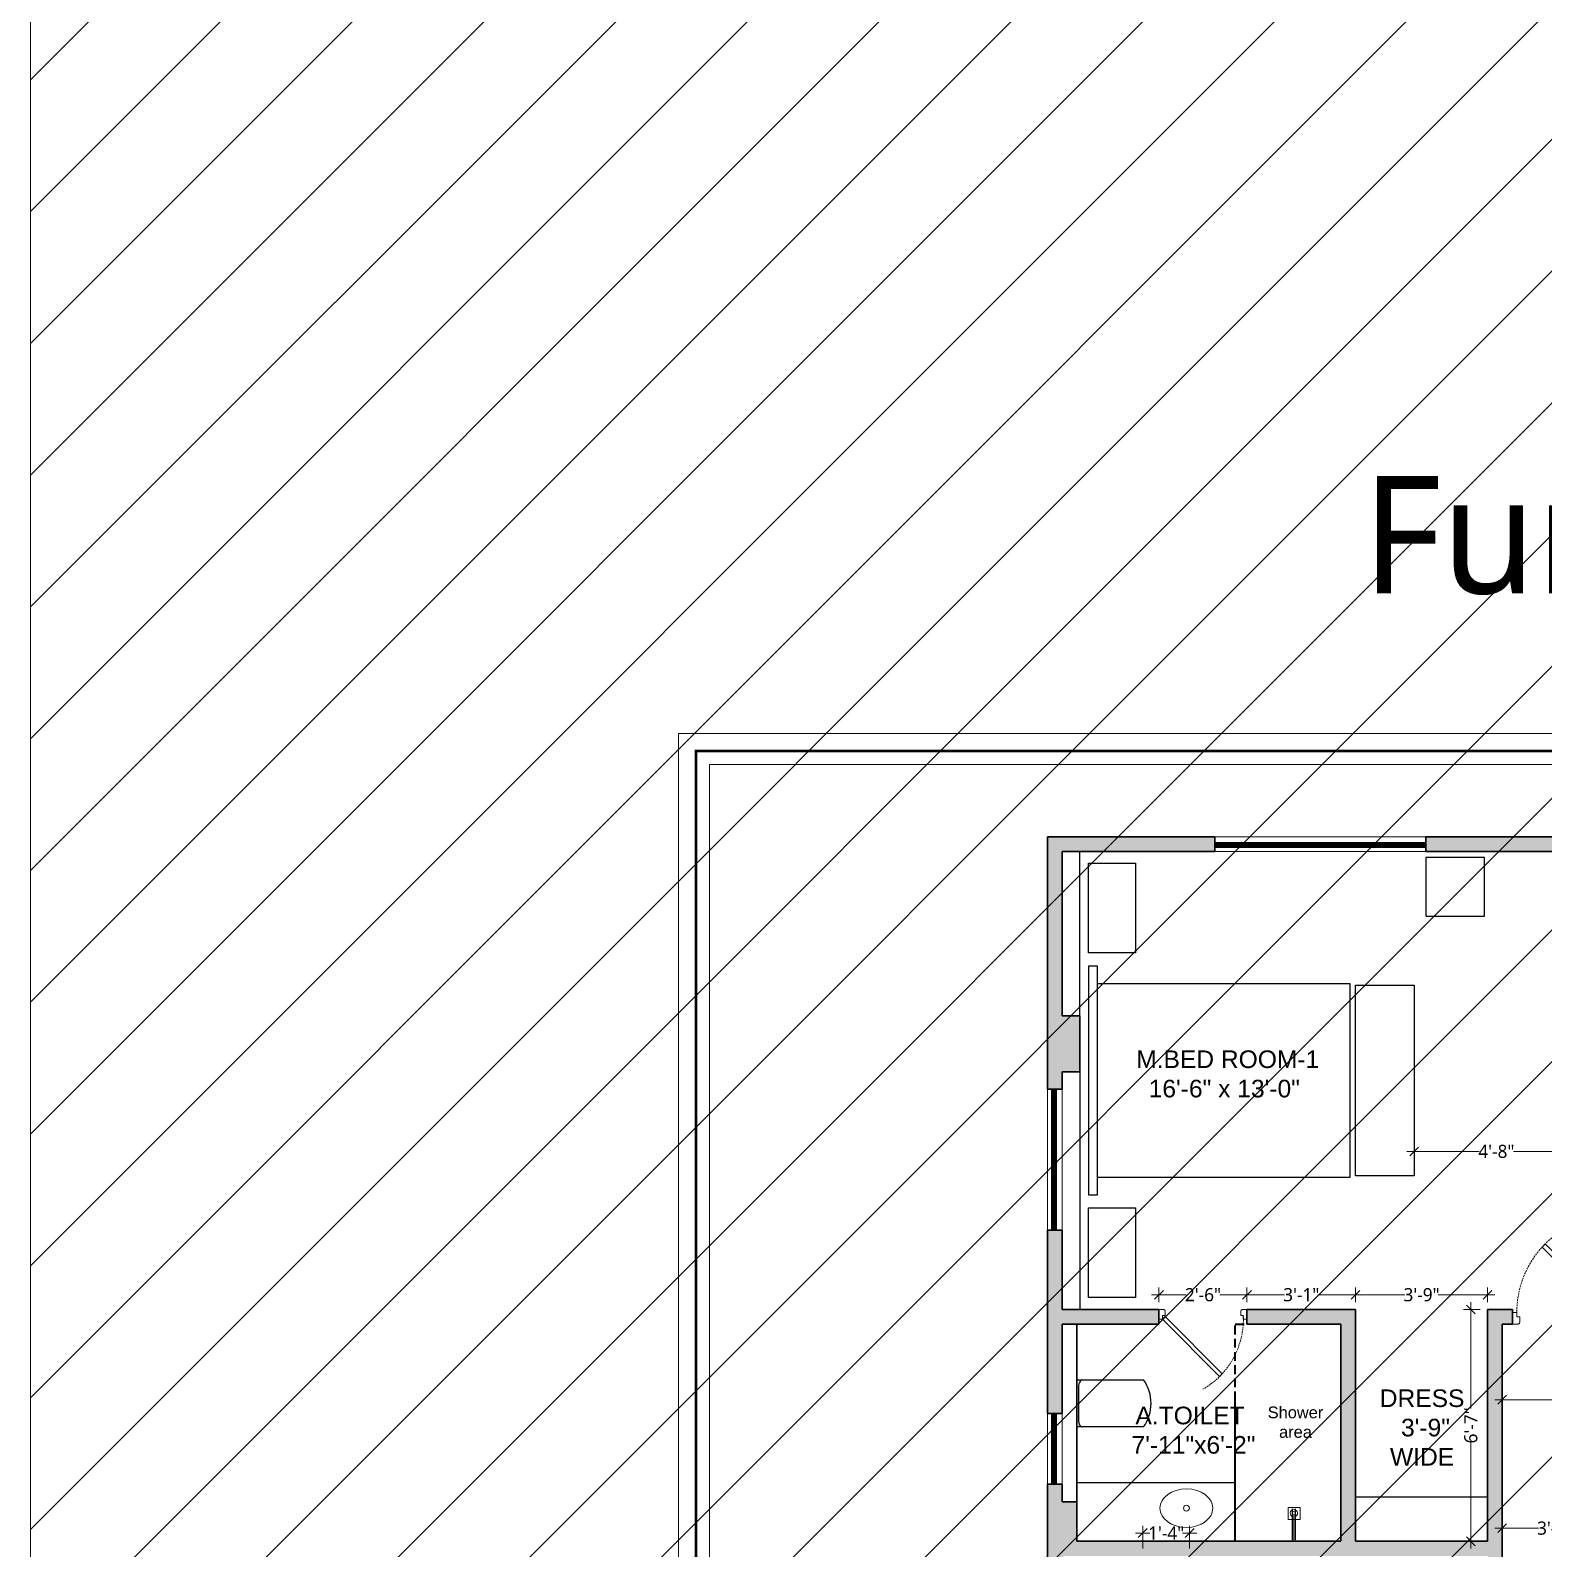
# Model space of a CAD drawing. Header units: inches. Extents: x -179 to 4134, y -2155 to 815.
# Drawn here: x -179 to 336, y -590 to -73 of the extents above; entities that cross this region are included whole.
import ezdxf

# ---------------------------------------------------------------- set-up
doc = ezdxf.new("R2010")
doc.units = ezdxf.units.IN
doc.header["$LTSCALE"] = 5
doc.linetypes.add('DASHED', pattern=[0.75, 0.5, -0.25])
doc.linetypes.add('HIDDEN', pattern=[0.375, 0.25, -0.125])
for name, color, linetype, lineweight in [('DIM', 5, 'Continuous', 9), ('doors', 24, 'Continuous', 9), ('Furniture-New', 217, 'Continuous', 5), ('text', 7, 'Continuous', 5), ('title', 7, 'Continuous', 5), ('wall', 7, 'Continuous', 30), ('wall hatch', 252, 'Continuous', 5), ('window', 162, 'Continuous', 9)]:
    doc.layers.add(name, color=color, linetype=linetype, lineweight=lineweight)
doc.layers.add('FURNITURE', color=8, linetype='Continuous')
doc.styles.add('irfan', font='trebuc.ttf')
doc.styles.add('KARUN', font='arial.ttf')
doc.dimstyles.new('IRFAN', dxfattribs={"dimtxt": 4.5, "dimasz": 3, "dimexe": 2.5, "dimexo": 2.5, "dimgap": 0.09, "dimtad": 0, "dimdec": 1, "dimzin": 3, "dimdsep": 46, "dimlunit": 4, "dimtxsty": 'irfan', "dimblk": 'OBLIQUE', "dimcen": 2, "dimdle": 2.5, "dimclrd": 251, "dimclre": 251, "dimclrt": 7, "dimadec": 0, "dimazin": 0, "dimtm": 1e-09, "dimtfac": 1, "dimtdec": 1, "dimtofl": 0, "dimtmove": 0, "dimatfit": 3, "dimfxl": 2, "dimtolj": 1, "dimtzin": 0, "dimlwd": 0, "dimlwe": -1, "dimarcsym": 0})

# ---------------------------------------------------------------- blocks, each defined once
blk = doc.blocks.new('d2')
at = {"layer": 'doors'}
blk.add_lwpolyline([(-25.9, 26.27), (-2.56, 2.94), (-1.5, 4), (-24.84, 27.34), (-25.9, 26.27)], dxfattribs=at)
blk.add_lwpolyline([(-36, 0), (-34, 0), (-36, 0), (-36, 4), (-34.5, 4), (-34.5, 2.5), (-33.5, 2.5), (-33.5, 0.5), (-33.62, 0.5), (-33.62, 0.38, -0.414214), (-33.88, 0.12), (-34, 0.12), (-34, 0)], format="xyb", dxfattribs=at)
blk.add_lwpolyline([(0, 4), (-1.5, 4), (-1.5, 2.5), (-2.5, 2.5), (-2.5, 0.5), (-2.38, 0.5), (-2.38, 0.38, 0.414214), (-2.12, 0.12), (-2, 0.12), (-2, 0), (0, 0), (-2, 0), (0, 0), (0, 4)], format="xyb", close=True, dxfattribs=at)
at = {"layer": 'doors', "color": 144, "linetype": 'HIDDEN', "ltscale": 0.5}
blk.add_arc((-1.5, 4), 33.03, 120, 182.6026, dxfattribs=at)
blk = doc.blocks.new('door')
at = {"layer": 'doors', "linetype": 'Continuous'}
blk.add_line((0, 0), (0, 0), dxfattribs=at)
at = {"layer": 'doors', "xscale": -1.166666666666717, "yscale": 1.166666666666717, "zscale": 1.166666666666717, "rotation": 270}
blk.add_blockref('d2', (0, 0), dxfattribs=at)
blk = doc.blocks.new('_Oblique')
at = {"color": 0, "linetype": 'ByBlock', "lineweight": -2}
blk.add_line((-0.5, -0.5), (0.5, 0.5), dxfattribs=at)
blk = doc.blocks.new('*D111')
at = {"layer": 'Defpoints', "color": 0, "transparency": 16777216}
for p in [(317.25, -503.57), (272.25, -508.56), (317.25, -508.56)]:
    blk.add_point(p, dxfattribs=at)
at = {"layer": 'DIM', "color": 1, "ltscale": 0.25, "transparency": 16777216}
for p, q in [((272.25, -506.06), (272.25, -501.07)), ((317.25, -506.06), (317.25, -501.07))]:
    blk.add_line(p, q, dxfattribs=at)
at = {"layer": 'DIM', "color": 251, "lineweight": 0, "ltscale": 0.25, "transparency": 16777216}
for p, q in [((269.75, -503.57), (289.05, -503.57)), ((319.75, -503.57), (300.45, -503.57))]:
    blk.add_line(p, q, dxfattribs=at)
at = {"layer": 'DIM', "color": 251, "linetype": 'ByBlock', "lineweight": 0, "transparency": 16777216, "xscale": 3, "yscale": 3, "zscale": 3, "rotation": 180.0000000000003}
blk.add_blockref('_Oblique', (272.25, -503.57), dxfattribs=at)
at = {"layer": 'DIM', "color": 251, "linetype": 'ByBlock', "lineweight": 0, "transparency": 16777216, "xscale": 3, "yscale": 3, "zscale": 3}
blk.add_blockref('_Oblique', (317.25, -503.57), dxfattribs=at)
at = {"layer": 'DIM', "color": 1, "ltscale": 0.25, "transparency": 16777216, "insert": (294.75, -503.57), "char_height": 4.5, "attachment_point": 5, "style": 'irfan'}
blk.add_mtext('\\A1;3\'-9"', dxfattribs=at)
blk = doc.blocks.new('*D112')
at = {"layer": 'Defpoints', "color": 0, "transparency": 16777216}
for p in [(317.25, -508.56), (311.55, -587.56), (317.25, -587.56)]:
    blk.add_point(p, dxfattribs=at)
at = {"layer": 'DIM', "color": 251, "lineweight": 0, "ltscale": 0.25, "transparency": 16777216}
for p, q in [((311.55, -506.06), (311.55, -542.32)), ((311.55, -590.06), (311.55, -553.8))]:
    blk.add_line(p, q, dxfattribs=at)
at = {"layer": 'DIM', "color": 1, "ltscale": 0.25, "transparency": 16777216}
for p, q in [((314.75, -508.56), (309.05, -508.56)), ((314.75, -587.56), (309.05, -587.56))]:
    blk.add_line(p, q, dxfattribs=at)
at = {"layer": 'DIM', "color": 251, "linetype": 'ByBlock', "lineweight": 0, "transparency": 16777216, "xscale": 3, "yscale": 3, "zscale": 3}
for p, rotation in [((311.55, -508.56), 90.00000000000034), ((311.55, -587.56), 270.0000000000003)]:
    blk.add_blockref('_Oblique', p, dxfattribs=dict(at, rotation=rotation))
at = {"layer": 'DIM', "color": 1, "ltscale": 0.25, "transparency": 16777216, "insert": (311.55, -548.06), "char_height": 4.5, "attachment_point": 5, "rotation": 90, "style": 'irfan'}
blk.add_mtext('\\A1;6\'-7"', dxfattribs=at)
blk = doc.blocks.new('*D113')
at = {"layer": 'Defpoints', "color": 0, "transparency": 16777216}
for p in [(235.25, -503.57), (235.25, -508.56), (272.25, -508.56)]:
    blk.add_point(p, dxfattribs=at)
at = {"layer": 'DIM', "color": 1, "ltscale": 0.25, "transparency": 16777216}
for p, q in [((235.25, -506.06), (235.25, -501.07)), ((272.25, -506.06), (272.25, -501.07))]:
    blk.add_line(p, q, dxfattribs=at)
at = {"layer": 'DIM', "color": 251, "lineweight": 0, "ltscale": 0.25, "transparency": 16777216}
for p, q in [((232.75, -503.57), (248.05, -503.57)), ((274.75, -503.57), (259.45, -503.57))]:
    blk.add_line(p, q, dxfattribs=at)
at = {"layer": 'DIM', "color": 251, "linetype": 'ByBlock', "lineweight": 0, "transparency": 16777216, "xscale": 3, "yscale": 3, "zscale": 3, "rotation": 180.0000000000002}
blk.add_blockref('_Oblique', (235.25, -503.57), dxfattribs=at)
at = {"layer": 'DIM', "color": 251, "linetype": 'ByBlock', "lineweight": 0, "transparency": 16777216, "xscale": 3, "yscale": 3, "zscale": 3}
blk.add_blockref('_Oblique', (272.25, -503.57), dxfattribs=at)
at = {"layer": 'DIM', "color": 1, "ltscale": 0.25, "transparency": 16777216, "insert": (253.75, -503.57), "char_height": 4.5, "attachment_point": 5, "style": 'irfan'}
blk.add_mtext('\\A1;3\'-1"', dxfattribs=at)
blk = doc.blocks.new('*D114')
at = {"layer": 'Defpoints', "color": 0, "transparency": 16777216}
for p in [(205.25, -503.57), (205.25, -508.56), (235.25, -508.56)]:
    blk.add_point(p, dxfattribs=at)
at = {"layer": 'DIM', "color": 1, "ltscale": 0.25, "transparency": 16777216}
for p, q in [((205.25, -506.06), (205.25, -501.07)), ((235.25, -506.06), (235.25, -501.07))]:
    blk.add_line(p, q, dxfattribs=at)
at = {"layer": 'DIM', "color": 251, "lineweight": 0, "ltscale": 0.25, "transparency": 16777216}
for p, q in [((202.75, -503.57), (214.47, -503.57)), ((237.75, -503.57), (226.03, -503.57))]:
    blk.add_line(p, q, dxfattribs=at)
at = {"layer": 'DIM', "color": 251, "linetype": 'ByBlock', "lineweight": 0, "transparency": 16777216, "xscale": 3, "yscale": 3, "zscale": 3, "rotation": 180.0000000000002}
blk.add_blockref('_Oblique', (205.25, -503.57), dxfattribs=at)
at = {"layer": 'DIM', "color": 251, "linetype": 'ByBlock', "lineweight": 0, "transparency": 16777216, "xscale": 3, "yscale": 3, "zscale": 3}
blk.add_blockref('_Oblique', (235.25, -503.57), dxfattribs=at)
at = {"layer": 'DIM', "color": 1, "ltscale": 0.25, "transparency": 16777216, "insert": (220.25, -503.57), "char_height": 4.5, "attachment_point": 5, "style": 'irfan'}
blk.add_mtext('\\A1;2\'-6"', dxfattribs=at)
blk = doc.blocks.new('*D124')
at = {"layer": 'Defpoints', "color": 0, "transparency": 16777216}
for p in [(322.25, -539.32), (322.25, -552.67), (717.25, -552.67)]:
    blk.add_point(p, dxfattribs=at)
at = {"layer": 'DIM', "color": 1, "ltscale": 0.25, "transparency": 16777216}
for p, q in [((322.25, -550.17), (322.25, -536.82)), ((717.25, -550.17), (717.25, -536.82))]:
    blk.add_line(p, q, dxfattribs=at)
at = {"layer": 'DIM', "color": 251, "lineweight": 0, "ltscale": 0.25, "transparency": 16777216}
for p, q in [((319.75, -539.32), (510.79, -539.32)), ((719.75, -539.32), (528.71, -539.32))]:
    blk.add_line(p, q, dxfattribs=at)
at = {"layer": 'DIM', "color": 251, "linetype": 'ByBlock', "lineweight": 0, "transparency": 16777216, "xscale": 3, "yscale": 3, "zscale": 3, "rotation": 180.0000000000001}
blk.add_blockref('_Oblique', (322.25, -539.32), dxfattribs=at)
at = {"layer": 'DIM', "color": 251, "linetype": 'ByBlock', "lineweight": 0, "transparency": 16777216, "xscale": 3, "yscale": 3, "zscale": 3}
blk.add_blockref('_Oblique', (717.25, -539.32), dxfattribs=at)
at = {"layer": 'DIM', "color": 1, "ltscale": 0.25, "transparency": 16777216, "insert": (519.75, -539.32), "char_height": 4.5, "attachment_point": 5, "style": 'irfan'}
blk.add_mtext('\\A1;32\'-11"', dxfattribs=at)
blk = doc.blocks.new('*D134')
at = {"layer": 'Defpoints', "color": 0, "transparency": 16777216}
for p in [(322.25, -583.1), (322.25, -583.73), (358.29, -583.1)]:
    blk.add_point(p, dxfattribs=at)
at = {"layer": 'DIM', "color": 251, "lineweight": 0, "ltscale": 0.25, "transparency": 16777216}
for p, q in [((319.75, -583.1), (334.57, -583.1)), ((360.79, -583.1), (345.97, -583.1))]:
    blk.add_line(p, q, dxfattribs=at)
at = {"layer": 'DIM', "color": 251, "ltscale": 0.25, "transparency": 16777216}
for p, q in [((322.25, -581.23), (322.25, -580.6)), ((358.29, -580.6), (358.29, -580.6))]:
    blk.add_line(p, q, dxfattribs=at)
at = {"layer": 'DIM', "color": 251, "linetype": 'ByBlock', "lineweight": 0, "transparency": 16777216, "xscale": 3, "yscale": 3, "zscale": 3, "rotation": 180}
blk.add_blockref('_Oblique', (322.25, -583.1), dxfattribs=at)
at = {"layer": 'DIM', "color": 251, "linetype": 'ByBlock', "lineweight": 0, "transparency": 16777216, "xscale": 3, "yscale": 3, "zscale": 3}
blk.add_blockref('_Oblique', (358.29, -583.1), dxfattribs=at)
at = {"layer": 'DIM', "color": 7, "ltscale": 0.25, "transparency": 16777216, "insert": (340.27, -583.1), "char_height": 4.5, "attachment_point": 5, "style": 'irfan'}
blk.add_mtext('\\A1;3\'-0"', dxfattribs=at)
blk = doc.blocks.new('*D157')
at = {"layer": 'Defpoints', "color": 0, "transparency": 16777216}
for p in [(215.71, -584.74), (199.71, -592.56), (215.71, -592.56)]:
    blk.add_point(p, dxfattribs=at)
at = {"layer": 'Furniture-New', "color": 251, "ltscale": 0.25, "transparency": 16777216}
for p, q in [((199.71, -590.06), (199.71, -582.24)), ((215.71, -590.06), (215.71, -582.24))]:
    blk.add_line(p, q, dxfattribs=at)
at = {"layer": 'Furniture-New', "color": 251, "lineweight": 0, "ltscale": 0.25, "transparency": 16777216}
for p, q in [((197.21, -584.74), (202.15, -584.74)), ((218.21, -584.74), (213.27, -584.74))]:
    blk.add_line(p, q, dxfattribs=at)
at = {"layer": 'Furniture-New', "color": 251, "linetype": 'ByBlock', "lineweight": 0, "transparency": 16777216, "xscale": 3, "yscale": 3, "zscale": 3, "rotation": 180}
blk.add_blockref('_Oblique', (199.71, -584.74), dxfattribs=at)
at = {"layer": 'Furniture-New', "color": 251, "linetype": 'ByBlock', "lineweight": 0, "transparency": 16777216, "xscale": 3, "yscale": 3, "zscale": 3}
blk.add_blockref('_Oblique', (215.71, -584.74), dxfattribs=at)
at = {"layer": 'Furniture-New', "color": 7, "lineweight": -2, "ltscale": 0.25, "transparency": 16777216, "insert": (207.71, -584.74), "char_height": 4.5, "attachment_point": 5, "style": 'irfan'}
blk.add_mtext('\\A1;1\'-4"', dxfattribs=at)
blk = doc.blocks.new('*D165')
at = {"layer": 'Defpoints', "color": 0, "transparency": 16777216}
for p in [(348.25, -454.72), (292.25, -463.06), (348.25, -463.06)]:
    blk.add_point(p, dxfattribs=at)
at = {"layer": 'DIM', "color": 251, "lineweight": 0, "ltscale": 0.25, "transparency": 16777216}
for p, q in [((289.75, -454.72), (314.42, -454.72)), ((350.75, -454.72), (326.08, -454.72))]:
    blk.add_line(p, q, dxfattribs=at)
at = {"layer": 'DIM', "color": 251, "ltscale": 0.25, "transparency": 16777216}
for p, q in [((292.25, -460.56), (292.25, -452.22)), ((348.25, -460.56), (348.25, -452.22))]:
    blk.add_line(p, q, dxfattribs=at)
at = {"layer": 'DIM', "color": 251, "linetype": 'ByBlock', "lineweight": 0, "transparency": 16777216, "xscale": 3, "yscale": 3, "zscale": 3, "rotation": 180}
blk.add_blockref('_Oblique', (292.25, -454.72), dxfattribs=at)
at = {"layer": 'DIM', "color": 251, "linetype": 'ByBlock', "lineweight": 0, "transparency": 16777216, "xscale": 3, "yscale": 3, "zscale": 3}
blk.add_blockref('_Oblique', (348.25, -454.72), dxfattribs=at)
at = {"layer": 'DIM', "color": 7, "lineweight": -2, "ltscale": 0.25, "transparency": 16777216, "insert": (320.25, -454.72), "char_height": 4.5, "attachment_point": 5, "style": 'irfan'}
blk.add_mtext('\\A1;4\'-8"', dxfattribs=at)

msp = doc.modelspace()

# ---------------------------------------------------------------- hatches: boundary and pattern name
at = {"lineweight": 15, "ltscale": 0.25, "transparency": 33554687}
h = msp.add_hatch(dxfattribs=at)
h.set_pattern_fill('ANSI31', color=256, scale=10)
h.paths.add_polyline_path([(-179.41, 814.5), (2097.9, 814.5), (2097.9, -2154.98), (-179.41, -2154.98)])
at = {"layer": 'wall hatch', "ltscale": 0.25}
h = msp.add_hatch(color=256, dxfattribs=at)
h.dxf.hatch_style = 1
h.paths.add_polyline_path([(178.25, -408.56), (172.25, -408.56), (172.25, -352.56), (224.25, -352.56), (224.25, -347.56), (167.25, -347.56), (167.25, -433.56), (172.25, -433.56), (172.25, -427.56), (178.25, -427.56)])
h = msp.add_hatch(color=256, dxfattribs=at)
h.dxf.hatch_style = 1
h.paths.add_polyline_path([(381.25, -347.56), (296.25, -347.56), (296.25, -352.56), (370.25, -352.56), (370.25, -493.06), (365.75, -493.06), (365.75, -508.56), (361.75, -508.56), (361.75, -513.56), (375.25, -513.56), (375.25, -352.56), (381.25, -352.56)])
h = msp.add_hatch(color=256, dxfattribs=at)
h.dxf.hatch_style = 1
h.paths.add_polyline_path([(205.25, -508.56), (172.25, -508.56), (172.25, -481.56), (167.25, -481.56), (167.25, -544.06), (172.25, -544.06), (172.25, -513.56), (205.25, -513.56)])
h = msp.add_hatch(color=256, dxfattribs=at)
h.dxf.hatch_style = 1
h.paths.add_polyline_path([(272.25, -508.56), (235.25, -508.56), (235.25, -513.56), (267.25, -513.56), (267.25, -587.56), (177.25, -587.56), (177.25, -574.06), (172.25, -574.06), (172.25, -568.06), (167.25, -568.06), (167.25, -609.06), (172.75, -609.06), (172.75, -592.56), (262.75, -592.56), (267.75, -592.56), (317.25, -592.56), (317.25, -610.56), (322.25, -610.56), (322.25, -513.56), (325.75, -513.56), (325.75, -508.56), (317.25, -508.56), (317.25, -587.56), (272.25, -587.56)])

# ---------------------------------------------------------------- linework, layer by layer
at = {"color": 25, "ltscale": 0.25}
for p, q in [((177.25, -513.56), (177.25, -567.56)), ((177.25, -567.56), (231.25, -567.56))]:
    msp.add_line(p, q, dxfattribs=at)
for p, q in [((177.25, -532.56), (177.25, -548.56)), ((177.25, -532.56), (200.02, -532.56)), ((177.83, -534.56), (177.83, -546.66)), ((200.02, -548.56), (177.25, -548.56))]:
    msp.add_line(p, q)
at = {"lineweight": 15, "ltscale": 0.25}
msp.add_lwpolyline([(-179.41, 814.5), (2097.9, 814.5), (2097.9, -2154.98), (-179.41, -2154.98)], close=True, dxfattribs=at)
for centre, radius, start, end in [((180.13, -534.56), 2.3, 119.7956, 180), ((188.64, -540.56), 13.91, 324.9086, 35.1053), ((180.13, -546.66), 2.3, 180, 235.4709)]:
    msp.add_arc(centre, radius, start, end)
at = {"layer": 'FURNITURE'}
for p, q in [((250.75, -587.06), (250.75, -576.53)), ((251.75, -587.06), (251.75, -576.53))]:
    msp.add_line(p, q, dxfattribs=at)
at = {"layer": 'FURNITURE', "lineweight": 15}
for p, q in [((250.98, -578.42), (250.98, -587.46)), ((251.52, -578.4), (251.52, -587.46))]:
    msp.add_line(p, q, dxfattribs=at)
msp.add_lwpolyline([(249.33, -576.04), (253.42, -576.04), (253.42, -580.13), (249.33, -580.13)], close=True, dxfattribs=at)
at = {"layer": 'FURNITURE', "lineweight": 5}
msp.add_circle((214.6, -576.27), 1, dxfattribs=at)
at = {"layer": 'FURNITURE', "lineweight": 15}
for radius, start, end in [(1.25, 283.0779, 258.3906), (0.51, 303.5956, 240.5213)]:
    msp.add_arc((251.23, -577.97), radius, start, end, dxfattribs=at)
at = {"layer": 'FURNITURE', "lineweight": 5}
msp.add_ellipse((214.6, -576.27), major_axis=(-9, 0), ratio=0.731859, dxfattribs=at)
at = {"layer": 'Furniture-New', "lineweight": -2, "ltscale": 0.25}
for points in [[(181.25, -356.51), (197.25, -356.51), (197.25, -387.01), (181.25, -387.01), (181.25, -356.51)], [(181.25, -391.56), (181.25, -469.56), (184.25, -469.56), (184.25, -391.56), (181.25, -391.56)], [(184.25, -397.56), (270.25, -397.56), (270.25, -463.56), (184.25, -463.56)], [(272.25, -398.06), (292.25, -398.06), (292.25, -463.06), (272.25, -463.06), (272.25, -398.06)], [(197.25, -504.44), (181.25, -504.44), (181.25, -473.94), (197.25, -473.94), (197.25, -504.44)]]:
    msp.add_lwpolyline(points, dxfattribs=at)
msp.add_lwpolyline([(296.25, -374.56), (316.25, -374.56), (316.25, -354.56), (296.25, -354.56)], close=True, dxfattribs=at)
at = {"layer": 'title'}
for points in [[(915.51, -930.3), (915.51, -312.31), (41.49, -312.31), (41.49, -930.3)], [(904.99, -322.83), (52.01, -322.83), (52.01, -918.41), (904.99, -918.41)]]:
    msp.add_lwpolyline(points, close=True, dxfattribs=at)
at = {"layer": 'title', "color": 7, "linetype": 'Continuous', "const_width": 0.902}
msp.add_lwpolyline([(909.57, -318.25), (47.42, -318.25), (47.42, -924.37), (909.57, -924.37)], close=True, dxfattribs=at)
at = {"layer": 'wall', "ltscale": 0.25}
for p, q in [((224.25, -347.56), (167.25, -347.56)), ((167.25, -433.56), (167.25, -347.56)), ((224.25, -347.56), (224.25, -352.56)), ((381.25, -347.56), (296.25, -347.56)), ((296.25, -347.56), (296.25, -352.56)), ((224.25, -352.56), (172.25, -352.56)), ((172.25, -408.56), (172.25, -352.56)), ((370.25, -352.56), (296.25, -352.56)), ((178.25, -408.56), (172.25, -408.56)), ((178.25, -427.56), (178.25, -408.56)), ((178.25, -427.56), (172.25, -427.56)), ((172.25, -433.56), (172.25, -427.56)), ((172.25, -433.56), (167.25, -433.56)), ((172.25, -481.56), (167.25, -481.56)), ((167.25, -544.06), (167.25, -481.56)), ((172.25, -508.56), (172.25, -481.56)), ((205.25, -508.56), (172.25, -508.56)), ((205.25, -513.56), (205.25, -508.56)), ((272.25, -508.56), (235.25, -508.56)), ((235.25, -513.56), (235.25, -508.56)), ((272.25, -587.56), (272.25, -508.56)), ((325.75, -508.56), (317.25, -508.56)), ((317.25, -587.56), (317.25, -508.56)), ((325.75, -513.56), (325.75, -508.56)), ((205.25, -513.56), (172.25, -513.56)), ((172.25, -544.06), (172.25, -513.56)), ((177.25, -574.06), (177.25, -513.56)), ((267.25, -513.56), (235.25, -513.56)), ((267.25, -587.56), (267.25, -513.56)), ((325.75, -513.56), (322.25, -513.56)), ((322.25, -610.56), (322.25, -513.56)), ((172.25, -544.06), (167.25, -544.06)), ((172.25, -568.06), (167.25, -568.06)), ((167.25, -609.06), (167.25, -568.06)), ((172.25, -574.06), (172.25, -568.06)), ((177.25, -574.06), (172.25, -574.06)), ((177.25, -587.56), (177.25, -574.06)), ((267.25, -587.56), (177.25, -587.56)), ((317.25, -587.56), (272.25, -587.56))]:
    msp.add_line(p, q, dxfattribs=at)
at = {"layer": 'wall', "lineweight": -2, "ltscale": 0.25}
for p, q in [((178.25, -408.56), (178.25, -352.56)), ((178.25, -427.56), (178.25, -508.56))]:
    msp.add_line(p, q, dxfattribs=at)
at = {"layer": 'wall', "color": 252, "linetype": 'DASHED', "lineweight": 40, "ltscale": 1.2}
for p, q in [((231.25, -539.56), (231.25, -513.56)), ((231.25, -513.56), (235.25, -513.56))]:
    msp.add_line(p, q, dxfattribs=at)
at = {"layer": 'wall', "lineweight": 40, "ltscale": 0.25}
msp.add_line((231.25, -587.56), (231.25, -539.56), dxfattribs=at)
at = {"layer": 'wall', "color": 25, "lineweight": -2, "ltscale": 0.25}
msp.add_line((317.25, -572.56), (272.25, -572.56), dxfattribs=at)
at = {"layer": 'wall', "color": 152, "ltscale": 0.25, "true_color": 0x2776bb}
for p, q in [((235.25, -587.56), (267.25, -587.56)), ((250.98, -587.46), (251.52, -587.46))]:
    msp.add_line(p, q, dxfattribs=at)
at = {"layer": 'window', "color": 29, "ltscale": 0.25}
for p, q in [((296.25, -347.56), (224.25, -347.56)), ((224.25, -352.56), (296.25, -352.56)), ((167.25, -433.56), (167.25, -481.56)), ((172.25, -481.56), (172.25, -433.56)), ((167.25, -544.06), (167.25, -568.06)), ((172.25, -568.06), (172.25, -544.06))]:
    msp.add_line(p, q, dxfattribs=at)
at = {"layer": 'window', "color": 5, "ltscale": 0.25, "const_width": 2}
for points in [[(296.25, -350.31), (224.25, -350.31)], [(169.5, -481.56), (169.5, -433.56)], [(169.5, -568.06), (169.5, -544.06)]]:
    msp.add_lwpolyline(points, dxfattribs=at)

# ---------------------------------------------------------------- block references
at = {"layer": 'doors', "linetype": 'ByBlock', "lineweight": 0}
for p, xscale, yscale, zscale, rotation in [((361.75, -513.56), -0.8571428571562606, 0.8571428571562606, 0.8571428571562606, 270), ((205.25, -508.56), -0.7142857142856247, 0.7142857142856247, 0.7142857142856247, 89.95942892069796)]:
    msp.add_blockref('door', p, dxfattribs=dict(at, xscale=xscale, yscale=yscale, zscale=zscale, rotation=rotation))

# ---------------------------------------------------------------- texts
at = {"layer": 'text', "lineweight": 25, "char_height": 6, "attachment_point": 9, "style": 'KARUN'}
for s, insert, width in [('\\A1;\\pxqc,t7,10; M.BED ROOM-1\\P16\'-6" x 13\'-0"', (259.19, -436.39), 63.3424), ('\\A1;\\pxqc,t10;DRESS\\P 3\'-9" \\PWIDE', (331.88, -561.81), 73.8995), ('\\A1;\\pxqc,t10;A.TOILET\\P 7\'-11"x6\'-2"', (252.8, -557.78), 73.8995)]:
    msp.add_mtext(s, dxfattribs=dict(at, insert=insert, width=width))
at = {"layer": 'text', "color": 251, "lineweight": 25, "insert": (266.08, -552.35), "char_height": 4, "width": 28.5948, "attachment_point": 9, "style": 'KARUN'}
msp.add_mtext('\\A1;\\pxqc,t10;Shower \\Parea', dxfattribs=at)
at = {"layer": 'wall hatch', "lineweight": -2, "ltscale": 0.25, "style": 'irfan'}
msp.add_text('Furniture layout', height=40, dxfattribs=at).set_placement((274.55, -264.62))

# ---------------------------------------------------------------- dimensions: what is measured, and where the dimension line sits
at = {"layer": 'DIM', "lineweight": -2, "ltscale": 0.25}
dim = msp.add_linear_dim(base=(348.25, -454.72), p1=(292.25, -463.06), p2=(348.25, -463.06), dimstyle='IRFAN', override={"dimpost": '\\X'}, dxfattribs=at)
dim.commit()
dim.dimension.update_dxf_attribs({"geometry": '*D165', "text_midpoint": (320.25, -454.72)})
at = {"layer": 'DIM', "ltscale": 0.25}
for base, p1, p2, picture, middle in [((205.25, -503.57), (235.25, -508.56), (205.25, -508.56), '*D114', (220.25, -503.57)), ((235.25, -503.57), (272.25, -508.56), (235.25, -508.56), '*D113', (253.75, -503.57))]:
    dim = msp.add_linear_dim(base=base, p1=p1, p2=p2, angle=180, dimstyle='IRFAN', override={"dimpost": '\\X', "dimclre": 1, "dimclrt": 1, "dimtmove": 1}, dxfattribs=at)
    dim.commit()
    dim.dimension.update_dxf_attribs({"geometry": picture, "text_midpoint": middle})
for p1, p2, distance, picture, middle in [((272.25, -508.56), (317.25, -508.56), 4.99, '*D111', (294.75, -503.57)), ((317.25, -508.56), (317.25, -587.56), -5.7, '*D112', (311.55, -548.06))]:
    dim = msp.add_aligned_dim(p1=p1, p2=p2, distance=distance, dimstyle='IRFAN', override={"dimpost": '\\X', "dimclre": 1, "dimclrt": 1}, dxfattribs=at)
    dim.commit()
    dim.dimension.update_dxf_attribs({"geometry": picture, "text_midpoint": middle})
dim = msp.add_linear_dim(base=(322.25, -539.32), p1=(717.25, -552.67), p2=(322.25, -552.67), angle=180, dimstyle='IRFAN', override={"dimpost": '\\X', "dimclre": 1, "dimclrt": 1}, dxfattribs=at)
dim.commit()
dim.dimension.update_dxf_attribs({"geometry": '*D124', "text_midpoint": (519.75, -539.32), "dimtype": 161})
dim = msp.add_linear_dim(base=(322.25, -583.1), p1=(358.29, -583.1), p2=(322.25, -583.73), dimstyle='IRFAN', override={"dimpost": '\\X'}, dxfattribs=at)
dim.commit()
dim.dimension.update_dxf_attribs({"geometry": '*D134', "text_midpoint": (340.27, -583.1)})
at = {"layer": 'Furniture-New', "lineweight": -2, "ltscale": 0.25}
dim = msp.add_linear_dim(base=(215.71, -584.74), p1=(199.71, -592.56), p2=(215.71, -592.56), dimstyle='IRFAN', override={"dimpost": '\\X'}, dxfattribs=at)
dim.commit()
dim.dimension.update_dxf_attribs({"geometry": '*D157', "text_midpoint": (207.71, -584.74)})

doc.saveas('drawing.dxf')
